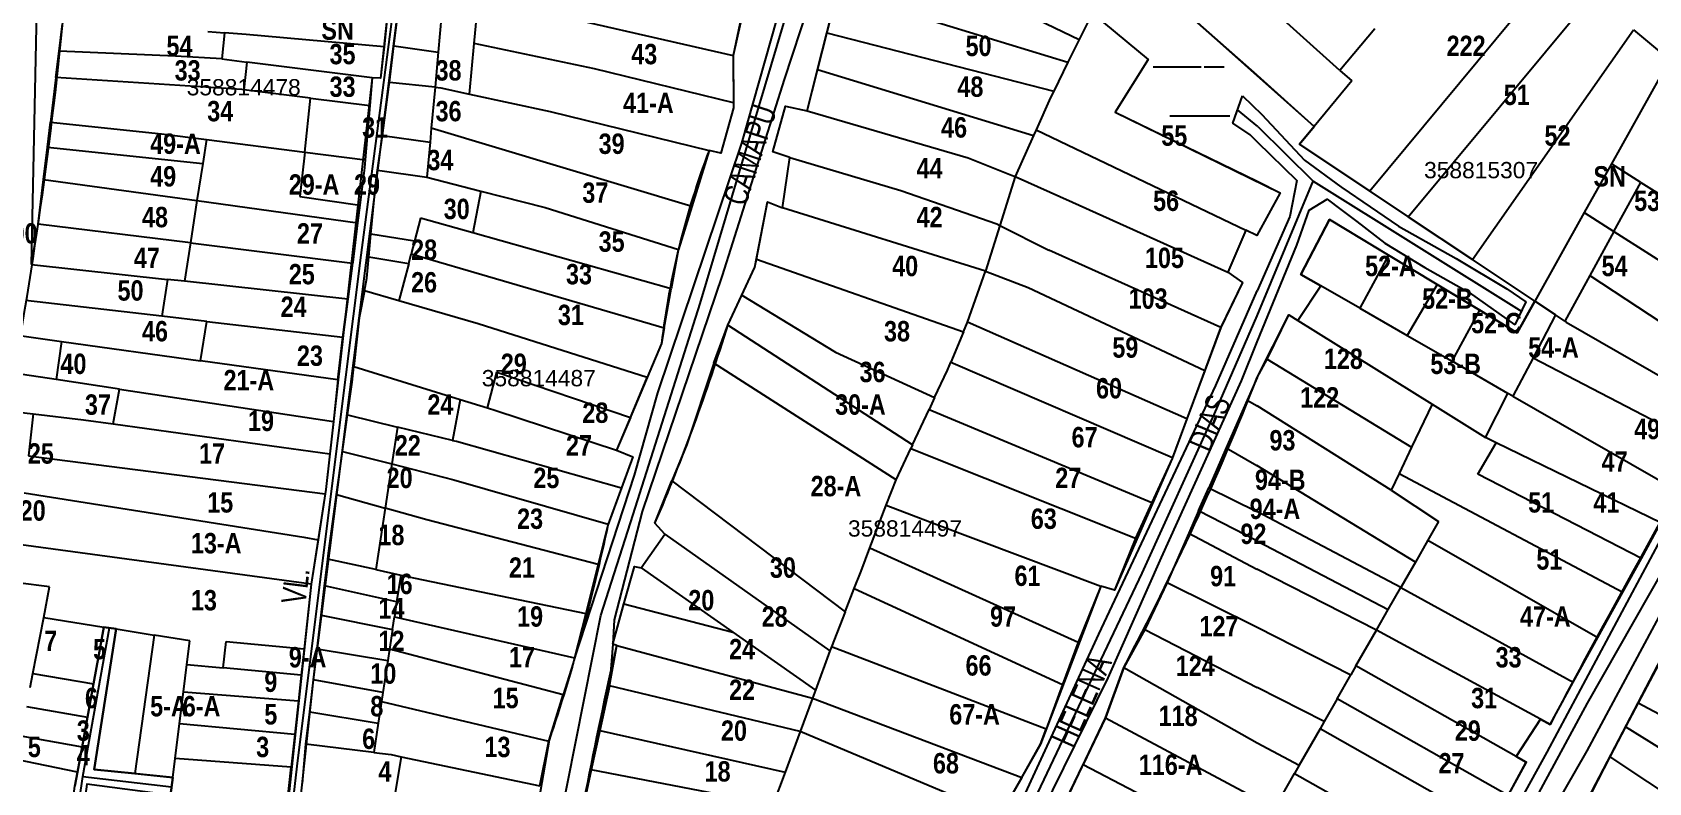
# Model space of a CAD drawing. Extents: x 199665 to 201826, y 4836581 to 4838476.
# Drawn here: x 201009 to 201207.2, y 4836845.8 to 4836937.9 of the extents above; entities that cross this region are included whole.
import ezdxf
from ezdxf.enums import TextEntityAlignment as Align

# ---------------------------------------------------------------- set-up
doc = ezdxf.new("R2010")
doc.units = 0
doc.header["$LTSCALE"] = 1.5
doc.header["$MEASUREMENT"] = 0
for name, color, linetype in [('CD-MALHA-LOTES', 40, 'CONTINUOUS'), ('CD_TXT_QUADRA', 7, 'CONTINUOUS'), ('HD-ALAGADO-BREJO', 170, 'CONTINUOUS'), ('RU-QUADRAS', 6, 'CONTINUOUS'), ('SV-EIXO-RUA-N-PAV', 6, 'CONTINUOUS'), ('SV-RUA-NAO-PAV-S-GUIA-C-GUIA', 7, 'CONTINUOUS'), ('SV-TXT-RUA-N-PAV-S-GUIA-C-GUIA', 7, 'CONTINUOUS'), ('Th_NmrPort', 1, 'CONTINUOUS')]:
    doc.layers.add(name, color=color, linetype=linetype)
doc.styles.add('ARIAL', font='ARIAL.TTF')
doc.styles.add('MONOTXT', font='ARIAL.TTF', dxfattribs={"height": 0.2})
doc.styles.get("Standard").update_dxf_attribs({"font": 'swisscbo.ttf'})

# ---------------------------------------------------------------- blocks, each defined once
blk = doc.blocks.new('*X2')
at = {"layer": 'HD-ALAGADO-BREJO', "color": 0}
for p, q in [((201151.05916, 4836975.630234), (201158.953951, 4836975.630313)), ((201145.442054, 4836969.630144), (201159.19, 4836969.630282)), ((201141.141126, 4836963.630068), (201159.19, 4836963.630249)), ((201135.695551, 4836957.629981), (201157.691583, 4836957.630201)), ((201130.439407, 4836951.629895), (201152.946041, 4836951.63012)), ((201131.413873, 4836945.629872), (201148.584412, 4836945.630044)), ((201139.443988, 4836939.629919), (201149.737923, 4836939.630022)), ((201146.410044, 4836933.629956), (201152.305784, 4836933.630015)), ((201152.672819, 4836933.630019), (201155.13806, 4836933.630043)), ((201148.46453, 4836927.629944), (201155.828713, 4836927.630017))]:
    blk.add_line(p, q, dxfattribs=at)

msp = doc.modelspace()

# ---------------------------------------------------------------- linework, layer by layer
at = {"layer": 'CD-MALHA-LOTES', "linetype": 'Continuous'}
for p, q in [((201053.32, 4836936.22), (201054.38, 4836944.9)), ((201195.97, 4836946.07), (201172.99, 4836918.39)), ((201059.53, 4836944.08), (201058.76, 4836935.44)), ((201106.42, 4836937.82), (201107.72, 4836942.93)), ((201063.16, 4836936.51), (201063.68, 4836942.05)), ((201067.31, 4836941.3), (201094.9, 4836935.03)), ((201108.39, 4836942.64), (201135.98, 4836934.19)), ((201127.23, 4836941.88), (201137.37, 4836937)), ((201159.19, 4836932.62), (201148.8, 4836941.78)), ((201169.3, 4836933.2), (201159.19, 4836942.33)), ((201177.71, 4836915.24), (201200.3, 4836942.43)), ((201012.24, 4836935.55), (201012.65, 4836938.92)), ((201052.46, 4836939.3), (201052.11, 4836936.09)), ((201095.89, 4836939.67), (201094.9, 4836935.03)), ((201138.94, 4836940.19), (201137.37, 4836937)), ((201139.13, 4836940.07), (201145.8, 4836934.53)), ((201030.49, 4836937.96), (201032.53, 4836937.79)), ((201032.53, 4836937.79), (201032.2, 4836934.61)), ((201035.18, 4836937.58), (201032.53, 4836937.79)), ((201052.11, 4836936.09), (201035.18, 4836937.58)), ((201105.28, 4836933.31), (201106.42, 4836937.82)), ((201106.42, 4836937.82), (201134.23, 4836930.64)), ((201137.37, 4836937), (201135.98, 4836934.19)), ((201173.63, 4836938.29), (201169.3, 4836933.2)), ((201185.57, 4836910), (201205.34, 4836938.19)), ((201205.34, 4836938.19), (201209.76, 4836934.48)), ((201011.85, 4836932.34), (201012.24, 4836935.55)), ((201026.53, 4836934.95), (201012.24, 4836935.55)), ((201032.2, 4836934.61), (201026.53, 4836934.95)), ((201052.11, 4836936.09), (201051.68, 4836932.26)), ((201052.77, 4836931.72), (201053.32, 4836936.22)), ((201053.32, 4836936.22), (201058.76, 4836935.44)), ((201058.76, 4836935.44), (201058.67, 4836934.5)), ((201062.57, 4836930.29), (201063.16, 4836936.51)), ((201077.92, 4836933.37), (201063.16, 4836936.51)), ((201094.9, 4836935.03), (201094.95, 4836929.2)), ((201032.2, 4836934.61), (201035.29, 4836934.22)), ((201035.29, 4836934.22), (201034.9, 4836930.81)), ((201050.66, 4836932.29), (201035.29, 4836934.22)), ((201058.67, 4836934.5), (201058.36, 4836931.12)), ((201094.95, 4836929.2), (201077.92, 4836933.37)), ((201103.99, 4836928.24), (201105.28, 4836933.31)), ((201105.28, 4836933.31), (201131.76, 4836925.21)), ((201135.98, 4836934.19), (201134.23, 4836930.64)), ((201145.8, 4836934.53), (201141.77, 4836928.06)), ((201169.3, 4836933.2), (201170.81, 4836931.9)), ((201209.76, 4836934.48), (201202.63, 4836921.73)), ((201011.85, 4836932.34), (201011.19, 4836926.86)), ((201034.66, 4836930.84), (201011.85, 4836932.34)), ((201050.66, 4836932.29), (201050.37, 4836928.9)), ((201051.68, 4836932.26), (201050.66, 4836932.29)), ((201051.9, 4836925.21), (201052.7, 4836931.16)), ((201052.7, 4836931.16), (201052.77, 4836931.72)), ((201058.36, 4836931.12), (201052.77, 4836931.72)), ((201058.36, 4836931.12), (201057.9, 4836926.1)), ((201058.36, 4836931.12), (201059.05, 4836931.05)), ((201059.05, 4836931.05), (201062.57, 4836930.29)), ((201159.19, 4836932.62), (201166.19, 4836926.32)), ((201170.81, 4836931.9), (201166.19, 4836926.32)), ((201034.9, 4836930.81), (201034.66, 4836930.84)), ((201043.08, 4836929.8), (201034.9, 4836930.81)), ((201042.37, 4836923.16), (201043.08, 4836929.8)), ((201043.08, 4836929.8), (201050.37, 4836928.9)), ((201062.57, 4836930.29), (201072.46, 4836928.14)), ((201094.95, 4836929.2), (201094.95, 4836928.61)), ((201133.84, 4836929.87), (201132.07, 4836925.91)), ((201134.23, 4836930.64), (201133.84, 4836929.87)), ((201050.37, 4836928.9), (201049.79, 4836922.22)), ((201072.46, 4836928.14), (201091.96, 4836923.37)), ((201094.95, 4836928.61), (201093.39, 4836923.02)), ((201099.77, 4836923.2), (201101.33, 4836928.81)), ((201101.33, 4836928.81), (201103.99, 4836928.24)), ((201103.99, 4836928.24), (201123.74, 4836922.48)), ((201141.77, 4836928.06), (201159.19, 4836919.59)), ((201010.82, 4836923.79), (201011.19, 4836926.86)), ((201011.19, 4836926.86), (201024.81, 4836925.4)), ((201024.81, 4836925.4), (201030.32, 4836924.7)), ((201051.32, 4836920.95), (201051.9, 4836925.21)), ((201051.9, 4836925.21), (201057.74, 4836924.41)), ((201057.9, 4836926.1), (201057.74, 4836924.41)), ((201089.84, 4836916.49), (201057.9, 4836926.1)), ((201131.76, 4836925.21), (201129.51, 4836920.16)), ((201132.07, 4836925.91), (201131.76, 4836925.21)), ((201132.07, 4836925.91), (201157.78, 4836913.58)), ((201166.19, 4836926.32), (201164.38, 4836924.13)), ((201010.34, 4836919.81), (201010.82, 4836923.79)), ((201010.82, 4836923.79), (201029.87, 4836921.77)), ((201030.32, 4836924.7), (201029.87, 4836921.77)), ((201030.32, 4836924.7), (201042.37, 4836923.16)), ((201042.37, 4836923.16), (201041.79, 4836917.72)), ((201042.37, 4836923.16), (201049.79, 4836922.22)), ((201057.74, 4836924.41), (201057.35, 4836920.09)), ((201091.96, 4836923.37), (201089.84, 4836916.49)), ((201093.39, 4836923.02), (201091.96, 4836923.37)), ((201101.86, 4836922.49), (201099.77, 4836923.2)), ((201164.38, 4836924.13), (201172.99, 4836918.39)), ((201029.87, 4836921.77), (201029.16, 4836917.22)), ((201049.7, 4836921.25), (201049.13, 4836916.66)), ((201049.79, 4836922.22), (201049.7, 4836921.25)), ((201100.98, 4836916.33), (201101.86, 4836922.49)), ((201101.86, 4836922.49), (201115.47, 4836918.47)), ((201123.74, 4836922.48), (201129.05, 4836920.36)), ((201202.63, 4836921.73), (201199.29, 4836915.75)), ((201206.24, 4836919.46), (201202.63, 4836921.73)), ((201009.69, 4836914.35), (201010.34, 4836919.81)), ((201010.34, 4836919.81), (201029.16, 4836917.22)), ((201050.5, 4836913.1), (201051.1, 4836919.39)), ((201051.1, 4836919.39), (201051.32, 4836920.95)), ((201051.32, 4836920.95), (201057.35, 4836920.09)), ((201057.35, 4836920.09), (201063.98, 4836918.39)), ((201129.51, 4836920.16), (201127.63, 4836914.18)), ((201129.05, 4836920.36), (201129.51, 4836920.16)), ((201129.51, 4836920.16), (201136.54, 4836917.01)), ((201159.19, 4836919.59), (201162.02, 4836918.16)), ((201202.94, 4836913.43), (201206.24, 4836919.46)), ((201206.24, 4836919.46), (201225.67, 4836907.24)), ((201029.16, 4836917.22), (201028.35, 4836912.03)), ((201029.16, 4836917.22), (201048.86, 4836914.51)), ((201041.79, 4836917.72), (201049.13, 4836916.66)), ((201063.98, 4836918.39), (201062.98, 4836913.28)), ((201063.98, 4836918.39), (201071.85, 4836916.38)), ((201097.78, 4836910.05), (201099.13, 4836917.08)), ((201099.13, 4836917.08), (201100.98, 4836916.33)), ((201115.47, 4836918.47), (201127.24, 4836914.38)), ((201162.02, 4836918.16), (201159.12, 4836912.95)), ((201172.99, 4836918.39), (201177.71, 4836915.24)), ((201049.13, 4836916.66), (201048.86, 4836914.51)), ((201056.58, 4836915.08), (201055.84, 4836912.24)), ((201062.98, 4836913.28), (201056.58, 4836915.08)), ((201071.85, 4836916.38), (201088.22, 4836911.24)), ((201089.84, 4836916.49), (201088.22, 4836911.24)), ((201125.86, 4836908.56), (201100.98, 4836916.33)), ((201136.54, 4836917.01), (201155.58, 4836908.44)), ((201177.71, 4836915.24), (201185.57, 4836910)), ((201199.29, 4836915.75), (201193.22, 4836904.89)), ((201199.29, 4836915.75), (201202.94, 4836913.43)), ((201008.86, 4836909.38), (201009.67, 4836914.24)), ((201009.67, 4836914.24), (201009.69, 4836914.35)), ((201028.35, 4836912.03), (201009.69, 4836914.35)), ((201048.86, 4836914.51), (201048.26, 4836909.68)), ((201050.23, 4836910.34), (201050.5, 4836913.1)), ((201055.84, 4836912.24), (201050.5, 4836913.1)), ((201087.33, 4836906.4), (201062.98, 4836913.28)), ((201127.63, 4836914.18), (201125.86, 4836908.56)), ((201127.24, 4836914.38), (201127.63, 4836914.18)), ((201127.63, 4836914.18), (201133.65, 4836911.15)), ((201157.78, 4836913.58), (201155.58, 4836908.44)), ((201159.12, 4836912.95), (201157.78, 4836913.58)), ((201168.06, 4836914.9), (201164.54, 4836908.17)), ((201175.28, 4836910.54), (201168.06, 4836914.9)), ((201202.94, 4836913.43), (201199.99, 4836908.04)), ((201202.94, 4836913.43), (201222.09, 4836901.22)), ((201028.35, 4836912.03), (201027.61, 4836907.33)), ((201028.35, 4836912.03), (201048.24, 4836909.56)), ((201055.84, 4836912.24), (201055.44, 4836910.69)), ((201088.19, 4836911.15), (201087.33, 4836906.4)), ((201088.22, 4836911.24), (201088.19, 4836911.15)), ((201154.71, 4836901.67), (201133.65, 4836911.15)), ((201008.86, 4836909.38), (201025.54, 4836907.55)), ((201048.24, 4836909.56), (201047.65, 4836905.14)), ((201048.26, 4836909.68), (201048.24, 4836909.56)), ((201049.98, 4836907.71), (201050.23, 4836910.34)), ((201050.23, 4836910.34), (201055.13, 4836909.52)), ((201055.13, 4836909.52), (201053.93, 4836904.93)), ((201055.13, 4836909.52), (201055.44, 4836910.69)), ((201055.44, 4836910.69), (201086.46, 4836901.6)), ((201097.58, 4836909.04), (201097.78, 4836910.05)), ((201097.78, 4836910.05), (201123.17, 4836901.13)), ((201175.28, 4836910.54), (201171.77, 4836904.01)), ((201181.27, 4836906.92), (201175.28, 4836910.54)), ((201193.22, 4836904.89), (201185.57, 4836910)), ((201025.54, 4836907.55), (201024.87, 4836903.04)), ((201027.61, 4836907.33), (201025.54, 4836907.55)), ((201047.65, 4836905.14), (201027.61, 4836907.33)), ((201049.69, 4836906.16), (201049.98, 4836907.71)), ((201095.97, 4836905.6), (201097.58, 4836909.04)), ((201123.66, 4836902.3), (201125.86, 4836908.56)), ((201125.86, 4836908.56), (201131.1, 4836906.57)), ((201157.4, 4836907.19), (201154.71, 4836901.67)), ((201155.58, 4836908.44), (201157.4, 4836907.19)), ((201164.54, 4836908.17), (201166.99, 4836906.76)), ((201199.99, 4836908.04), (201196.93, 4836902.42)), ((201199.99, 4836908.04), (201218.78, 4836895.65)), ((201047.03, 4836900.47), (201047.65, 4836905.14)), ((201049.69, 4836906.16), (201049.07, 4836902.83)), ((201053.93, 4836904.93), (201049.69, 4836906.16)), ((201086.46, 4836901.6), (201087.33, 4836906.4)), ((201094.26, 4836901.96), (201095.97, 4836905.6)), ((201095.97, 4836905.6), (201107.47, 4836898.61)), ((201131.1, 4836906.57), (201152.75, 4836896.39)), ((201166.99, 4836906.76), (201164.16, 4836902.51)), ((201171.77, 4836904.01), (201166.99, 4836906.76)), ((201181.27, 4836906.92), (201177.59, 4836900.67)), ((201186.49, 4836903.76), (201181.27, 4836906.92)), ((201024.87, 4836903.04), (201008.13, 4836904.98)), ((201063.63, 4836902.11), (201053.93, 4836904.93)), ((201160.4, 4836897.76), (201163.07, 4836903.2)), ((201163.07, 4836903.2), (201164.16, 4836902.51)), ((201171.77, 4836904.01), (201177.59, 4836900.67)), ((201183.09, 4836897.51), (201186.49, 4836903.76)), ((201191.05, 4836901.01), (201186.49, 4836903.76)), ((201193.22, 4836904.89), (201191.05, 4836901.01)), ((201195.77, 4836903.2), (201193.02, 4836897.94)), ((201195.77, 4836903.2), (201193.22, 4836904.89)), ((201196.93, 4836902.42), (201195.77, 4836903.2)), ((201030.38, 4836902.4), (201024.87, 4836903.04)), ((201029.61, 4836897.57), (201030.38, 4836902.4)), ((201030.38, 4836902.4), (201047.03, 4836900.47)), ((201049.07, 4836902.83), (201048.4, 4836896.88)), ((201084.38, 4836895.54), (201063.63, 4836902.11)), ((201086.46, 4836901.6), (201086.12, 4836899.68)), ((201092.58, 4836897.39), (201094.26, 4836901.96)), ((201116.91, 4836887.27), (201094.26, 4836901.96)), ((201123.17, 4836901.13), (201123.66, 4836902.3)), ((201150.56, 4836890.46), (201123.66, 4836902.3)), ((201154.71, 4836901.67), (201152.75, 4836896.39)), ((201164.16, 4836902.51), (201180.63, 4836892.24)), ((201196.93, 4836902.42), (201197.08, 4836902.32)), ((201197.08, 4836902.32), (201216.2, 4836891.31)), ((201007.41, 4836900.67), (201012.53, 4836899.95)), ((201012.53, 4836899.95), (201011.89, 4836895.28)), ((201012.53, 4836899.95), (201029.61, 4836897.57)), ((201046.45, 4836895.22), (201047.03, 4836900.47)), ((201086.12, 4836899.68), (201084.38, 4836895.54)), ((201123.17, 4836901.13), (201121.61, 4836897.4)), ((201177.59, 4836900.67), (201183.09, 4836897.51)), ((201046.45, 4836895.22), (201029.61, 4836897.57)), ((201092.55, 4836897.28), (201089.23, 4836887.31)), ((201092.55, 4836897.28), (201092.58, 4836897.39)), ((201114.89, 4836882.97), (201092.55, 4836897.28)), ((201107.47, 4836898.61), (201119.62, 4836893.05)), ((201121.19, 4836896.4), (201121.61, 4836897.4)), ((201121.61, 4836897.4), (201148.8, 4836885.7)), ((201159.19, 4836895.53), (201160.4, 4836897.76)), ((201160.4, 4836897.76), (201178.11, 4836886.96)), ((201189.94, 4836893.57), (201183.09, 4836897.51)), ((201193.02, 4836897.94), (201190.55, 4836893.22)), ((201193.02, 4836897.94), (201213.88, 4836887.1)), ((201011.89, 4836895.28), (201006.64, 4836896.07)), ((201019.67, 4836894.1), (201011.89, 4836895.28)), ((201048.18, 4836894.94), (201048.4, 4836896.88)), ((201048.4, 4836896.88), (201061.43, 4836892.84)), ((201064.79, 4836891.8), (201065.92, 4836896.16)), ((201065.92, 4836896.16), (201082.31, 4836890.61)), ((201082.31, 4836890.61), (201084.38, 4836895.54)), ((201119.62, 4836893.05), (201121.19, 4836896.4)), ((201152.75, 4836896.39), (201150.56, 4836890.46)), ((201159.19, 4836895.53), (201157.96, 4836892.73)), ((201018.88, 4836889.84), (201019.67, 4836894.1)), ((201019.67, 4836894.1), (201045.89, 4836890.13)), ((201046.45, 4836895.22), (201046.19, 4836892.87)), ((201047.62, 4836890.92), (201048.18, 4836894.94)), ((201187.2, 4836888.14), (201189.94, 4836893.57)), ((201190.55, 4836893.22), (201189.94, 4836893.57)), ((201005.86, 4836891.44), (201009.07, 4836891.07)), ((201046.19, 4836892.87), (201045.89, 4836890.13)), ((201061.43, 4836892.84), (201060.49, 4836887.81)), ((201061.43, 4836892.84), (201064.79, 4836891.8)), ((201064.79, 4836891.8), (201065.8, 4836891.49)), ((201065.8, 4836891.49), (201080.63, 4836886.62)), ((201116.91, 4836887.27), (201118.95, 4836891.61)), ((201119.62, 4836893.05), (201118.95, 4836891.61)), ((201118.95, 4836891.61), (201146.28, 4836880.19)), ((201157.96, 4836892.73), (201155.39, 4836886.91)), ((201157.96, 4836892.73), (201159.19, 4836892.04)), ((201175.6, 4836881.69), (201159.19, 4836892.04)), ((201180.63, 4836892.24), (201178.11, 4836886.96)), ((201180.63, 4836892.24), (201187.2, 4836888.14)), ((201190.55, 4836893.22), (201210.84, 4836881.56)), ((201009.07, 4836891.07), (201008.49, 4836885.9)), ((201009.07, 4836891.07), (201015.25, 4836890.34)), ((201015.25, 4836890.34), (201018.88, 4836889.84)), ((201018.88, 4836889.84), (201039.51, 4836886.96)), ((201045.89, 4836890.13), (201045.46, 4836886.17)), ((201047.01, 4836886.46), (201047.62, 4836890.92)), ((201047.62, 4836890.92), (201053.77, 4836889.43)), ((201053.77, 4836889.43), (201053.07, 4836884.91)), ((201060.49, 4836887.81), (201053.77, 4836889.43)), ((201082.31, 4836890.61), (201080.63, 4836886.62)), ((201150.56, 4836890.46), (201148.8, 4836885.7)), ((201060.49, 4836887.81), (201060.98, 4836887.69)), ((201060.98, 4836887.69), (201081.24, 4836881.99)), ((201089.23, 4836887.31), (201087.38, 4836882.84)), ((201186.25, 4836883.65), (201188.48, 4836887.52)), ((201188.48, 4836887.52), (201187.2, 4836888.14)), ((201208.7, 4836877.68), (201188.48, 4836887.52)), ((201008.49, 4836885.9), (201044.9, 4836881.24)), ((201039.51, 4836886.96), (201045.46, 4836886.17)), ((201045.46, 4836886.17), (201044.98, 4836881.76)), ((201046.28, 4836881.18), (201047.01, 4836886.46)), ((201047.01, 4836886.46), (201053.07, 4836884.91)), ((201080.63, 4836886.62), (201082.63, 4836885.79)), ((201082.63, 4836885.79), (201081.24, 4836881.99)), ((201114.89, 4836882.97), (201116.7, 4836886.81)), ((201116.91, 4836887.27), (201116.7, 4836886.81)), ((201116.7, 4836886.81), (201144.27, 4836875.79)), ((201148.75, 4836885.57), (201146.28, 4836880.19)), ((201148.8, 4836885.7), (201148.75, 4836885.57)), ((201155.39, 4836886.91), (201153.24, 4836881.99)), ((201155.39, 4836886.91), (201159.16, 4836884.73)), ((201178.11, 4836886.96), (201176.59, 4836883.76)), ((201053.07, 4836884.91), (201052.24, 4836879.49)), ((201053.07, 4836884.91), (201060.67, 4836882.97)), ((201178.59, 4836872.88), (201159.16, 4836884.73)), ((201176.59, 4836883.76), (201175.6, 4836881.69)), ((201176.59, 4836883.76), (201204.03, 4836869.18)), ((201206.3, 4836873.31), (201186.25, 4836883.65)), ((201007.97, 4836881.39), (201042.25, 4836875.93)), ((201044.98, 4836881.76), (201044.9, 4836881.24)), ((201060.67, 4836882.97), (201079.6, 4836877.52)), ((201081.24, 4836881.99), (201079.6, 4836877.52)), ((201085.33, 4836877.63), (201087.27, 4836882.56)), ((201087.27, 4836882.56), (201087.38, 4836882.84)), ((201087.38, 4836882.84), (201108.66, 4836866.78)), ((201113.69, 4836879.84), (201114.89, 4836882.97)), ((201152, 4836879.18), (201153.24, 4836881.99)), ((201153.24, 4836881.99), (201159.14, 4836879.1)), ((201175.6, 4836881.69), (201181.43, 4836877.86)), ((201044.9, 4836881.24), (201044.01, 4836875.6)), ((201045.29, 4836873.97), (201046.28, 4836881.18)), ((201046.28, 4836881.18), (201052.24, 4836879.49)), ((201052.24, 4836879.49), (201051.08, 4836871.96)), ((201057.37, 4836878.04), (201052.24, 4836879.49)), ((201111.69, 4836874.62), (201113.69, 4836879.84)), ((201113.69, 4836879.84), (201119.91, 4836877.48)), ((201146.28, 4836880.19), (201144.27, 4836875.79)), ((201078.35, 4836872.58), (201057.37, 4836878.04)), ((201079.55, 4836877.39), (201078.35, 4836872.58)), ((201079.6, 4836877.52), (201079.55, 4836877.39)), ((201086.55, 4836876.32), (201085.33, 4836877.63)), ((201119.91, 4836877.48), (201140.01, 4836869.94)), ((201152, 4836879.18), (201150.79, 4836876.43)), ((201159.24, 4836875.44), (201152, 4836879.18)), ((201176.81, 4836869.77), (201159.14, 4836879.1)), ((201181.43, 4836877.86), (201180.11, 4836875.55)), ((201206.3, 4836873.31), (201208.7, 4836877.68)), ((201042.25, 4836875.93), (201044.01, 4836875.6)), ((201044.01, 4836875.6), (201043.16, 4836870.17)), ((201083.63, 4836872.17), (201086.55, 4836876.32)), ((201086.55, 4836876.32), (201106.79, 4836861.99)), ((201144.22, 4836875.68), (201141.67, 4836869.42)), ((201144.27, 4836875.79), (201144.22, 4836875.68)), ((201150.79, 4836876.43), (201148.13, 4836870.37)), ((201150.79, 4836876.43), (201159.14, 4836871.99)), ((201159.24, 4836875.44), (201175.26, 4836867.06)), ((201180.11, 4836875.55), (201178.59, 4836872.88)), ((201180.11, 4836875.55), (201200.97, 4836863.62)), ((201043.16, 4836870.17), (201006.69, 4836875.1)), ((201045.21, 4836873.24), (201045.29, 4836873.97)), ((201110.6, 4836871.78), (201111.69, 4836874.62)), ((201111.69, 4836874.62), (201137.22, 4836863.07)), ((201044.82, 4836869.96), (201045.21, 4836873.24)), ((201051.08, 4836871.96), (201045.21, 4836873.24)), ((201051.08, 4836871.96), (201054.15, 4836871.28)), ((201078.35, 4836872.58), (201076.85, 4836866.55)), ((201081.56, 4836867.87), (201082.83, 4836872.32)), ((201082.83, 4836872.32), (201083.63, 4836872.17)), ((201083.63, 4836872.17), (201094.86, 4836864.28)), ((201109.77, 4836869.63), (201110.6, 4836871.78)), ((201173.82, 4836864.53), (201159.14, 4836871.99)), ((201178.59, 4836872.88), (201176.81, 4836869.77)), ((201204.03, 4836869.18), (201206.3, 4836873.31)), ((201011.09, 4836869.84), (201007.18, 4836870.34)), ((201010.36, 4836866.08), (201011.09, 4836869.84)), ((201043.16, 4836870.17), (201042.29, 4836862.23)), ((201044.39, 4836866.37), (201044.82, 4836869.96)), ((201053.65, 4836868), (201044.82, 4836869.96)), ((201054.15, 4836871.28), (201053.65, 4836868)), ((201054.15, 4836871.28), (201056.91, 4836870.68)), ((201056.91, 4836870.68), (201076.85, 4836866.55)), ((201108.66, 4836866.78), (201109.77, 4836869.63)), ((201109.77, 4836869.63), (201135.31, 4836857.87)), ((201140.01, 4836869.94), (201137.22, 4836863.07)), ((201141.67, 4836869.42), (201140.01, 4836869.94)), ((201148.13, 4836870.37), (201145.39, 4836864.62)), ((201148.13, 4836870.37), (201159.2, 4836864.9)), ((201175.26, 4836867.06), (201176.81, 4836869.77)), ((201176.81, 4836869.77), (201197.95, 4836858.13)), ((201053.65, 4836868), (201053.37, 4836866.16)), ((201080.15, 4836862.8), (201081.53, 4836867.76)), ((201081.53, 4836867.76), (201081.56, 4836867.87)), ((201081.53, 4836867.76), (201094.86, 4836864.28)), ((201200.97, 4836863.62), (201204.03, 4836869.18)), ((201009.03, 4836859.19), (201010.36, 4836866.08)), ((201010.36, 4836866.08), (201017.73, 4836864.91)), ((201043.9, 4836862.22), (201044.39, 4836866.37)), ((201044.39, 4836866.37), (201053.13, 4836864.6)), ((201053.13, 4836864.6), (201053.37, 4836866.16)), ((201053.37, 4836866.16), (201075.46, 4836861.11)), ((201076.85, 4836866.55), (201075.46, 4836861.11)), ((201108.66, 4836866.78), (201106.97, 4836862.46)), ((201173.82, 4836864.53), (201175.26, 4836867.06)), ((201016.54, 4836847.44), (201019.23, 4836864.67)), ((201017.73, 4836864.91), (201017.13, 4836861.49)), ((201019.23, 4836864.67), (201017.73, 4836864.91)), ((201019.23, 4836864.67), (201023.89, 4836863.93)), ((201023.89, 4836863.93), (201021.52, 4836846.93)), ((201028.28, 4836863.23), (201023.89, 4836863.93)), ((201053.13, 4836864.6), (201052.76, 4836862.18)), ((201094.86, 4836864.28), (201105, 4836857.16)), ((201145.39, 4836864.62), (201142.81, 4836859.93)), ((201145.39, 4836864.62), (201159.2, 4836857.5)), ((201159.2, 4836864.9), (201170.67, 4836859.03)), ((201171.3, 4836860.13), (201173.82, 4836864.53)), ((201193.91, 4836853.6), (201173.82, 4836864.53)), ((201197.95, 4836858.13), (201200.97, 4836863.62)), ((201027.91, 4836860.3), (201028.28, 4836863.23)), ((201032.37, 4836859.89), (201032.75, 4836863.13)), ((201032.75, 4836863.13), (201042.29, 4836862.23)), ((201042.29, 4836862.23), (201041.94, 4836859)), ((201043.45, 4836858.44), (201043.9, 4836862.22)), ((201043.9, 4836862.22), (201052.55, 4836860.81)), ((201052.76, 4836862.18), (201052.55, 4836860.81)), ((201074.09, 4836856.59), (201052.76, 4836862.18)), ((201079.75, 4836857.68), (201080.64, 4836862.64)), ((201080.64, 4836862.64), (201080.15, 4836862.8)), ((201080.64, 4836862.64), (201104.64, 4836856.19)), ((201106.79, 4836861.99), (201105, 4836857.16)), ((201106.97, 4836862.46), (201106.79, 4836861.99)), ((201133.3, 4836852.39), (201106.97, 4836862.46)), ((201137.22, 4836863.07), (201135.31, 4836857.87)), ((201017.13, 4836861.49), (201016.48, 4836857.92)), ((201027.5, 4836856.96), (201027.91, 4836860.3)), ((201027.91, 4836860.3), (201032.37, 4836859.89)), ((201041.94, 4836859), (201032.37, 4836859.89)), ((201052.55, 4836860.81), (201051.96, 4836856.88)), ((201075.3, 4836860.48), (201074.09, 4836856.59)), ((201075.46, 4836861.11), (201075.3, 4836860.48)), ((201142.81, 4836859.93), (201140.57, 4836853.78)), ((201142.81, 4836859.93), (201159.19, 4836850.69)), ((201171.3, 4836860.13), (201170.67, 4836859.03)), ((201190.95, 4836849.02), (201171.3, 4836860.13)), ((201208.38, 4836860.33), (201205.92, 4836855.62)), ((201008.7, 4836857.47), (201009.03, 4836859.19)), ((201009.03, 4836859.19), (201016.48, 4836857.92)), ((201016.48, 4836857.92), (201015.74, 4836853.84)), ((201041.94, 4836859), (201041.6, 4836855.84)), ((201042.99, 4836854.5), (201043.45, 4836858.44)), ((201051.96, 4836856.88), (201043.45, 4836858.44)), ((201078.57, 4836852.22), (201079.75, 4836857.68)), ((201103.13, 4836852.09), (201079.75, 4836857.68)), ((201135.31, 4836857.87), (201133.3, 4836852.39)), ((201169, 4836856.1), (201170.67, 4836859.03)), ((201195.1, 4836852.95), (201197.95, 4836858.13)), ((201027.02, 4836853.08), (201027.5, 4836856.96)), ((201027.5, 4836856.96), (201041.6, 4836855.84)), ((201041.6, 4836855.84), (201041.16, 4836851.76)), ((201051.79, 4836855.79), (201051.38, 4836853.11)), ((201051.96, 4836856.88), (201051.79, 4836855.79)), ((201051.79, 4836855.79), (201072.32, 4836850.9)), ((201072.34, 4836851.02), (201074.09, 4836856.59)), ((201104.64, 4836856.19), (201103.13, 4836852.09)), ((201105, 4836857.16), (201104.64, 4836856.19)), ((201104.64, 4836856.19), (201130.31, 4836846.46)), ((201167.4, 4836853.3), (201159.2, 4836857.5)), ((201169, 4836856.1), (201167.4, 4836853.3)), ((201189.95, 4836844.25), (201169, 4836856.1)), ((201205.92, 4836855.62), (201204.36, 4836852.65)), ((201205.92, 4836855.62), (201224.53, 4836845.62)), ((201008.25, 4836855.15), (201015.74, 4836853.84)), ((201015.74, 4836853.84), (201015.08, 4836850.23)), ((201042.52, 4836850.54), (201042.99, 4836854.5)), ((201042.99, 4836854.5), (201051.38, 4836853.11)), ((201140.57, 4836853.78), (201137.84, 4836848.05)), ((201140.57, 4836853.78), (201159.19, 4836843.85)), ((201190.95, 4836849.02), (201193.91, 4836853.6)), ((201193.91, 4836853.6), (201195.1, 4836852.95)), ((201026.48, 4836848.77), (201027.02, 4836853.08)), ((201027.02, 4836853.08), (201041.16, 4836851.76)), ((201041.16, 4836851.76), (201040.71, 4836847.7)), ((201051.38, 4836853.11), (201050.83, 4836849.53)), ((201077.51, 4836847.39), (201078.57, 4836852.22)), ((201078.57, 4836852.22), (201101.28, 4836847.09)), ((201103.13, 4836852.09), (201101.28, 4836847.09)), ((201126.71, 4836842.14), (201103.13, 4836852.09)), ((201132.62, 4836850.54), (201133.3, 4836852.39)), ((201166.89, 4836852.41), (201164.35, 4836847.97)), ((201167.4, 4836853.3), (201166.89, 4836852.41)), ((201187.91, 4836840.53), (201166.89, 4836852.41)), ((201204.36, 4836852.65), (201202.44, 4836848.97)), ((201222.36, 4836841.48), (201204.36, 4836852.65)), ((201007.56, 4836851.57), (201015.08, 4836850.23)), ((201015.08, 4836850.23), (201014.51, 4836847.12)), ((201042.11, 4836845.72), (201042.52, 4836850.54)), ((201050.83, 4836849.53), (201042.52, 4836850.54)), ((201071.2, 4836845.41), (201072.32, 4836850.9)), ((201072.32, 4836850.9), (201072.34, 4836851.02)), ((201130.31, 4836846.46), (201132.62, 4836850.54)), ((201159.19, 4836850.69), (201164.35, 4836847.97)), ((201014.51, 4836847.12), (201007, 4836848.65)), ((201026.19, 4836846.46), (201026.48, 4836848.77)), ((201040.71, 4836847.7), (201026.48, 4836848.77)), ((201039.68, 4836838.21), (201040.71, 4836847.7)), ((201050.83, 4836849.53), (201052.96, 4836849.26)), ((201052.96, 4836849.26), (201054.2, 4836849)), ((201054.2, 4836849), (201053.37, 4836844.13)), ((201054.2, 4836849), (201071.2, 4836845.41)), ((201135.73, 4836843.62), (201137.84, 4836848.05)), ((201137.84, 4836848.05), (201158.42, 4836837.31)), ((201164.35, 4836847.97), (201163.78, 4836846.96)), ((201189.95, 4836844.25), (201192.19, 4836848.32)), ((201192.19, 4836848.32), (201190.95, 4836849.02)), ((201202.44, 4836848.97), (201200.21, 4836844.69)), ((201202.44, 4836848.97), (201220.11, 4836837.2)), ((201014.51, 4836847.12), (201014.19, 4836845.37)), ((201021.52, 4836846.93), (201016.54, 4836847.44)), ((201021.52, 4836846.93), (201026.19, 4836846.46)), ((201026.19, 4836846.46), (201025.92, 4836844.29)), ((201076.55, 4836842.98), (201077.51, 4836847.39)), ((201099.79, 4836843.08), (201077.51, 4836847.39)), ((201101.28, 4836847.09), (201099.79, 4836843.08)), ((201130.31, 4836846.46), (201127.68, 4836841.81)), ((201161.34, 4836842.7), (201163.78, 4836846.96)), ((201163.78, 4836846.96), (201183.53, 4836835.8))]:
    msp.add_line(p, q, dxfattribs=at)
for p in [(201173.82, 4836864.53), (201171.3, 4836860.13), (201169, 4836856.1), (201193.91, 4836853.6), (201166.89, 4836852.41), (201192.19, 4836848.32), (201163.78, 4836846.96)]:
    msp.add_point(p, dxfattribs=at)
at = {"layer": 'RU-QUADRAS', "color": 6, "linetype": 'Continuous'}
for points in [[(200999.3, 4837045.48), (201009.25, 4837060.34), (201007.74, 4837061.33), (201009.74, 4837064.6, -0.040745), (201050.38, 4837033.02), (201049.59, 4837032.09), (201053.27, 4837028.63), (201052.28, 4837027.46), (201060.37, 4837020.03, -0.081096), (201066, 4837006.89), (201062.16, 4837005.74), (201053.47, 4836949.04), (201051.68, 4836932.26), (201050.66, 4836932.29), (201044.98, 4836881.76), (201043.16, 4836870.17), (201034.39, 4836787.29)], [(201005.86, 4836891.44, 0.022988), (201012.95, 4836941.46), (201011.33, 4836941.75), (201011.81, 4836946.22), (201016.83, 4836973.86), (201018.29, 4836988.69), (201013.31, 4836990.68), (201012.77, 4836989.24), (201007.88, 4836991.48, -0.099237)], [(201121.82, 4836814.34), (201140.57, 4836853.78), (201142.81, 4836859.93, 0.028568), (201159.19, 4836895.53), (201163.07, 4836903.2), (201164.16, 4836902.51), (201166.99, 4836906.76), (201164.54, 4836908.17), (201168.06, 4836914.9), (201191.05, 4836901.01), (201193.22, 4836904.89), (201164.38, 4836924.13), (201166.19, 4836926.32), (201148.8, 4836941.78), (201153.66, 4836947.36), (201151.32, 4836949.5, -0.028298), (201173.36, 4836971.9), (201171.34, 4836974.13), (201166.63, 4836970.7), (201164.82, 4836972.76), (201188.21, 4836992.04), (201198.09, 4836979.13), (201199.88, 4836980.13, 0.034064), (201215.75, 4836961.55)], [(201097.26, 4836945.45), (201094.9, 4836935.02), (201094.95, 4836928.61), (201093.39, 4836923.02), (201091.96, 4836923.37, 0.06023), (201086.12, 4836899.68), (201080.63, 4836886.62), (201082.63, 4836885.79), (201079.55, 4836877.39, -0.028515), (201072.34, 4836851.02), (201061.27, 4836787.05)], [(201073.72, 4836826.69, -0.017304), (201080.64, 4836862.64), (201080.15, 4836862.8), (201081.56, 4836867.87), (201082.83, 4836872.32), (201083.63, 4836872.17), (201086.55, 4836876.32), (201085.33, 4836877.63, 0.025852), (201094.29, 4836902.02), (201097.58, 4836909.04), (201099.13, 4836917.08), (201100.98, 4836916.33), (201101.86, 4836922.49), (201099.77, 4836923.2), (201101.33, 4836928.81), (201103.99, 4836928.24), (201107.72, 4836942.93)], [(201243.83, 4836937.8, 0.016677), (201195.1, 4836852.95), (201193.91, 4836853.6), (201190.95, 4836849.02), (201192.19, 4836848.32), (201184.89, 4836835.03)]]:
    msp.add_lwpolyline(points, format="xyb", dxfattribs=at)
for points in [[(201035.77, 4836787.26), (201043.45, 4836858.44), (201054.38, 4836944.9)], [(201139.13, 4836940.07), (201145.8, 4836934.53), (201141.77, 4836928.06), (201162.02, 4836918.16), (201159.12, 4836912.95), (201157.78, 4836913.58), (201155.58, 4836908.44), (201157.4, 4836907.19), (201154.69, 4836901.63), (201148.75, 4836885.57), (201141.67, 4836869.42), (201140.01, 4836869.94), (201132.62, 4836850.54), (201127.68, 4836841.81)], [(201025.92, 4836844.29), (201026.19, 4836846.46), (201016.54, 4836847.44), (201019.23, 4836864.67), (201017.73, 4836864.91), (201014.19, 4836845.37)]]:
    msp.add_lwpolyline(points, dxfattribs=at)
msp.add_lwpolyline([(201152.55, 4836762.71, -0.027587), (201166.95, 4836791.95), (201177.89, 4836806.64), (201182.28, 4836816.03), (201184.57, 4836814.76), (201235.83, 4836912.88), (201249.63, 4836932.9), (201279.34, 4836900.02, 0.015045), (201250.14, 4836864.06), (201244.92, 4836855.55), (201235.57, 4836835.91), (201228.6, 4836823.22), (201214.5, 4836802.64), (201209.67, 4836791.41), (201203.5, 4836760.72), (201187.84, 4836762.95), (201185.68, 4836756.98), (201160.61, 4836760.89)], format="xyb", close=True, dxfattribs=at)
at = {"layer": 'SV-EIXO-RUA-N-PAV'}
for points in [[(201159.2, 4836780.28), (201165.55, 4836793.03), (201177.82, 4836815.4), (201188.89, 4836835.61), (201199.71, 4836855.57), (201213.06, 4836879.03), (201226.77, 4836902.84), (201237.84, 4836921.12), (201246.5, 4836933.75), (201250.1, 4836938.08), (201259, 4836945.78), (201271.51, 4836954.2), (201284.5, 4836962.38), (201299.18, 4836971.52), (201301.94, 4836973.32), (201310.12, 4836977.17), (201325.76, 4836986.79), (201342.59, 4836994.97), (201355.58, 4837000.5), (201372.42, 4837007.24), (201377.44, 4837009.8)], [(201033.79, 4836781.56), (201041.43, 4836847.83), (201045.52, 4836880.61), (201049.3, 4836910.52), (201054.07, 4836947.02), (201058.24, 4836973.89), (201063.08, 4837004.7), (201068.53, 4837005.15), (201075.5, 4836998.49), (201076.71, 4836995.16), (201085.34, 4836985.17), (201091.47, 4836978.24), (201098.59, 4836971.88)], [(201059.45, 4836774.22), (201064.61, 4836796.17), (201071.54, 4836830.26), (201078.68, 4836866.34), (201082.67, 4836878.71), (201090.89, 4836904.58), (201101.95, 4836941.74), (201103.04, 4836944.61), (201101.52, 4836947.51), (201098.56, 4836949.54), (201092.65, 4836952.13), (201090.98, 4836954.91), (201098.59, 4836971.88), (201099.67, 4836974.13), (201102.31, 4836978.46), (201108.17, 4836984.94), (201116.53, 4836994.63)], [(201159.27, 4836926.32), (201156.77, 4836928.35)], [(201159.27, 4836926.32), (201166.06, 4836919.61), (201191.62, 4836903.61)], [(201159.2, 4836903.08), (201166.06, 4836919.61)], [(201097.41, 4836766.56), (201102.18, 4836776.72), (201112.24, 4836799.36), (201118.14, 4836813.89), (201122, 4836821.92), (201130.74, 4836841.28), (201145.07, 4836871.51), (201153.96, 4836891.07), (201159.2, 4836903.08)], [(201006.29, 4836783.17), (201008.21, 4836791.7), (201012.83, 4836830.51), (201015.17, 4836846.58), (201018.42, 4836864.8)], [(201015.17, 4836846.58), (201026.05, 4836845.3)]]:
    msp.add_lwpolyline(points, dxfattribs=at)
at = {"layer": 'SV-RUA-NAO-PAV-S-GUIA-C-GUIA'}
for points in [[(201008.86, 4836909.38), (201009.55, 4836942.42), (201014.3, 4836979.14), (201014.73, 4836983.93), (201014.26, 4836987.75), (201012.04, 4836989.03), (200978.36, 4836995.46)], [(201159.19, 4836782.63), (201161.17, 4836787.06), (201162.96, 4836790.18), (201171.4, 4836805.77), (201175.3, 4836814.25), (201194.74, 4836849.55), (201209.97, 4836878), (201224.93, 4836903.47), (201246.79, 4836937.35), (201243.34, 4836940.8), (201229.89, 4836953.14), (201227.24, 4836954.8), (201218.94, 4836959.99), (201211.57, 4836967.85), (201202.55, 4836979.27), (201189.48, 4836994.83), (201177.47, 4836983.81), (201170.57, 4836977.84), (201164.6, 4836972.99), (201162.95, 4836974.9)], [(201143.12, 4836967.56), (201125.77, 4836984.12), (201115.79, 4836992.64), (201108.85, 4836984.37), (201103.26, 4836977.71), (201102.75, 4836978.05), (201100.39, 4836973.46), (201094.97, 4836961.94), (201092.03, 4836955.14), (201102.37, 4836948.45), (201104.37, 4836944.85), (201104.15, 4836941.15), (201101.17, 4836932.09), (201093.58, 4836908.02), (201083.75, 4836879.1), (201080.33, 4836865.8), (201080.15, 4836862.8), (201079.75, 4836857.68), (201079.75, 4836857.66), (201078.57, 4836852.22), (201077.51, 4836847.39), (201076.55, 4836842.98)], [(201042.11, 4836845.72), (201042.52, 4836850.54), (201042.99, 4836854.5), (201043.45, 4836858.44), (201043.9, 4836862.22), (201044.39, 4836866.37), (201044.82, 4836869.96), (201045.21, 4836873.24), (201045.29, 4836873.97), (201046.28, 4836881.18), (201047.01, 4836886.46), (201047.62, 4836890.92), (201048.18, 4836894.94), (201048.4, 4836896.88), (201049.07, 4836902.83), (201049.69, 4836906.16), (201049.98, 4836907.71), (201050.23, 4836910.34), (201050.5, 4836913.1), (201051.1, 4836919.39), (201051.32, 4836920.95), (201051.9, 4836925.21), (201052.7, 4836931.16), (201052.77, 4836931.72), (201053.32, 4836936.22), (201054.38, 4836944.9)], [(201100.95, 4836942.04), (201095.95, 4836924.25), (201085.65, 4836893.64), (201082.77, 4836883.55), (201075.46, 4836861.11), (201075.3, 4836860.48), (201074.09, 4836856.59), (201072.34, 4836851.02), (201072.32, 4836850.9), (201071.2, 4836845.41)], [(201052.46, 4836939.3), (201052.11, 4836936.09), (201051.68, 4836932.26), (201050.66, 4836932.29), (201050.37, 4836928.9), (201049.79, 4836922.22), (201049.7, 4836921.25), (201049.13, 4836916.66), (201048.86, 4836914.51), (201048.26, 4836909.68), (201048.24, 4836909.56), (201047.65, 4836905.14), (201047.03, 4836900.47), (201046.45, 4836895.22), (201046.19, 4836892.87), (201045.89, 4836890.13), (201045.46, 4836886.17), (201044.98, 4836881.76), (201044.9, 4836881.24), (201044.01, 4836875.6), (201043.16, 4836870.17), (201042.29, 4836862.23), (201041.94, 4836859), (201041.6, 4836855.84), (201041.16, 4836851.76), (201040.71, 4836847.7), (201039.68, 4836838.21)], [(201183.8, 4836822.09), (201199.64, 4836849.74), (201223.22, 4836893.62), (201235.25, 4836914.5), (201248.18, 4836933.56), (201250.17, 4836932.89), (201264.98, 4836917.57), (201279.66, 4836902.27), (201269.39, 4836889.73), (201266.6, 4836885.97), (201263.81, 4836882.19), (201261.68, 4836879.29), (201259.4, 4836876.2), (201253.99, 4836868.84), (201250.35, 4836863.9), (201247.23, 4836858.61), (201245.29, 4836855.33), (201242.71, 4836850.96), (201240.39, 4836846.39), (201238.55, 4836842.78)], [(201159.19, 4836924.44), (201158.33, 4836925.29), (201156.19, 4836926.74), (201157.38, 4836930.08)], [(201157.38, 4836930.08), (201159.77, 4836927.78)], [(201159.77, 4836927.78), (201165, 4836922.2), (201169.43, 4836918.93), (201169.57, 4836918.84), (201176.5, 4836914.09), (201183.58, 4836910.1), (201189.8, 4836906.39), (201192.14, 4836904.79), (201190.77, 4836901.99)], [(201158.33, 4836925.29), (201159.19, 4836924.44)], [(201159.19, 4836924.44), (201164.05, 4836919.68), (201163.2, 4836915.27), (201159.19, 4836906.15)], [(201159.19, 4836899.88), (201164.05, 4836911.74), (201165.57, 4836916.03), (201167.76, 4836917.4), (201169.43, 4836916.13), (201171.39, 4836914.67), (201174.84, 4836911.98), (201179.75, 4836909.01), (201185.17, 4836905.93), (201190.77, 4836901.99)], [(201099.99, 4836773.62), (201105.44, 4836784.62), (201114.27, 4836809.09), (201128.57, 4836839.74), (201139.75, 4836864.04), (201154.1, 4836894.54), (201159.19, 4836906.15)], [(201101.21, 4836773.22), (201109.5, 4836791.27), (201118.29, 4836809.63), (201128.68, 4836833.85), (201140.9, 4836858.68), (201147.46, 4836873.42), (201157.24, 4836895.11), (201159.19, 4836899.88)], [(201007.32, 4836790.79), (201012.33, 4836830.6), (201012.35, 4836830.76), (201014.19, 4836845.37), (201014.51, 4836847.12), (201015.08, 4836850.23), (201015.74, 4836853.84), (201016.48, 4836857.92), (201017.13, 4836861.49), (201017.73, 4836864.91), (201019.23, 4836864.67), (201016.54, 4836847.44), (201021.52, 4836846.93), (201026.19, 4836846.46), (201025.92, 4836844.29), (201015.64, 4836845.64), (201013.88, 4836832.65), (201013.61, 4836830.66), (201012.64, 4836822.48), (201008.6, 4836790.62)]]:
    msp.add_lwpolyline(points, dxfattribs=at)

# ---------------------------------------------------------------- block references
at = {"layer": 'HD-ALAGADO-BREJO'}
msp.add_blockref('*X2', (0, 0), dxfattribs=at)

# ---------------------------------------------------------------- texts
at = {"layer": 'CD_TXT_QUADRA', "color": 7, "linetype": 'Continuous', "style": 'MONOTXT'}
for s, p in [('358814478', (201027.9, 4836930.13)), ('358815307', (201179.65, 4836919.96)), ('358814487', (201064.09, 4836894.44)), ('358814497', (201109, 4836876))]:
    msp.add_text(s, height=2, dxfattribs=at).set_placement(p)
at = {"layer": 'SV-TXT-RUA-N-PAV-S-GUIA-C-GUIA', "style": 'ARIAL', "width": 0.7}
for s, rotation, p in [('CAMAPU', 72, (201096.43, 4836916.4)), ('DIAS', 67, (201153.37, 4836886.22)), ('VL.', 83, (201042.46, 4836867.59)), ('HELENA', 66, (201136.65, 4836849.9))]:
    msp.add_text(s, height=3, rotation=rotation, dxfattribs=at).set_placement(p)
at = {"layer": 'Th_NmrPort', "color": 1}
for s, p in [('SN', (201044.42, 4836938.2)), ('54', (201025.42, 4836936.2)), ('50', (201123.42, 4836936.2)), ('222', (201182.42, 4836936.2)), ('35', (201045.42, 4836935.2)), ('43', (201082.42, 4836935.2)), ('33', (201026.42, 4836933.2)), ('38', (201058.42, 4836933.2)), ('33', (201045.42, 4836931.2)), ('48', (201122.42, 4836931.2)), ('51', (201189.42, 4836930.2)), ('34', (201030.42, 4836928.2)), ('36', (201058.42, 4836928.2)), ('41-A', (201081.42, 4836929.2)), ('31', (201049.42, 4836926.2)), ('46', (201120.42, 4836926.2)), ('49-A', (201023.42, 4836924.2)), ('39', (201078.42, 4836924.2)), ('55', (201147.42, 4836925.2)), ('52', (201194.42, 4836925.2)), ('34', (201057.42, 4836922.2)), ('49', (201023.42, 4836920.2)), ('44', (201117.42, 4836921.2)), ('SN', (201200.42, 4836920.2)), ('29-A', (201040.42, 4836919.2)), ('29', (201048.42, 4836919.2)), ('37', (201076.42, 4836918.2)), ('30', (201059.42, 4836916.2)), ('56', (201146.42, 4836917.2)), ('53', (201205.42, 4836917.2)), ('48', (201022.42, 4836915.2)), ('42', (201117.42, 4836915.2)), ('90', (201006.42, 4836913.2)), ('27', (201041.42, 4836913.2)), ('35', (201078.42, 4836912.2)), ('47', (201021.42, 4836910.2)), ('28', (201055.42, 4836911.2)), ('105', (201145.42, 4836910.2)), ('25', (201040.42, 4836908.2)), ('33', (201074.42, 4836908.2)), ('40', (201114.42, 4836909.2)), ('52-A', (201172.42, 4836909.2)), ('54', (201201.42, 4836909.2)), ('50', (201019.42, 4836906.2)), ('26', (201055.42, 4836907.2)), ('24', (201039.42, 4836904.2)), ('103', (201143.42, 4836905.2)), ('52-B', (201179.42, 4836905.2)), ('31', (201073.42, 4836903.2)), ('52-C', (201185.42, 4836902.2)), ('46', (201022.42, 4836901.2)), ('38', (201113.42, 4836901.2)), ('23', (201041.42, 4836898.2)), ('59', (201141.42, 4836899.2)), ('54-A', (201192.42, 4836899.2)), ('40', (201012.42, 4836897.2)), ('29', (201066.42, 4836897.2)), ('36', (201110.42, 4836896.2)), ('128', (201167.37, 4836897.82)), ('53-B', (201180.42, 4836897.2)), ('21-A', (201032.42, 4836895.2)), ('60', (201139.42, 4836894.2)), ('37', (201015.42, 4836892.2)), ('24', (201057.42, 4836892.2)), ('30-A', (201107.42, 4836892.2)), ('122', (201164.46, 4836893.08)), ('19', (201035.42, 4836890.2)), ('28', (201076.42, 4836891.2)), ('67', (201136.42, 4836888.2)), ('49', (201205.42, 4836889.2)), ('25', (201008.42, 4836886.2)), ('17', (201029.42, 4836886.2)), ('22', (201053.42, 4836887.2)), ('27', (201074.42, 4836887.2)), ('93', (201160.69, 4836887.82)), ('47', (201201.42, 4836885.2)), ('20', (201052.42, 4836883.2)), ('25', (201070.42, 4836883.2)), ('28-A', (201104.42, 4836882.2)), ('27', (201134.42, 4836883.2)), ('94-B', (201158.91, 4836882.97)), ('15', (201030.42, 4836880.2)), ('51', (201192.42, 4836880.2)), ('41', (201200.42, 4836880.2)), ('20', (201007.42, 4836879.2)), ('23', (201068.42, 4836878.2)), ('63', (201131.42, 4836878.2)), ('94-A', (201158.26, 4836879.41)), ('18', (201051.42, 4836876.2)), ('92', (201157.13, 4836876.34)), ('13-A', (201028.42, 4836875.2)), ('21', (201067.42, 4836872.2)), ('30', (201099.42, 4836872.2)), ('51', (201193.42, 4836873.2)), ('16', (201052.42, 4836870.2)), ('61', (201129.42, 4836871.2)), ('91', (201153.41, 4836871.16)), ('13', (201028.42, 4836868.2)), ('20', (201089.42, 4836868.2)), ('14', (201051.42, 4836867.2)), ('19', (201068.42, 4836866.2)), ('28', (201098.42, 4836866.2)), ('97', (201126.42, 4836866.2)), ('127', (201152.11, 4836865.01)), ('47-A', (201191.42, 4836866.2)), ('7', (201010.42, 4836863.2)), ('12', (201051.42, 4836863.2)), ('5', (201016.42, 4836862.2)), ('9-A', (201040.42, 4836861.2)), ('17', (201067.42, 4836861.2)), ('24', (201094.42, 4836862.2)), ('33', (201188.42, 4836861.2)), ('10', (201050.42, 4836859.2)), ('66', (201123.42, 4836860.2)), ('124', (201149.2, 4836860.16)), ('9', (201037.42, 4836858.2)), ('22', (201094.42, 4836857.2)), ('6', (201015.42, 4836856.2)), ('5-A', (201023.42, 4836855.2)), ('6-A', (201027.42, 4836855.2)), ('8', (201050.42, 4836855.2)), ('15', (201065.42, 4836856.2)), ('31', (201185.42, 4836856.2)), ('5', (201037.42, 4836854.2)), ('67-A', (201121.42, 4836854.2)), ('118', (201147.1, 4836854.01)), ('3', (201014.42, 4836852.2)), ('6', (201049.42, 4836851.2)), ('20', (201093.42, 4836852.2)), ('29', (201183.42, 4836852.2)), ('5', (201008.42, 4836850.2)), ('4', (201014.42, 4836849.2)), ('3', (201036.42, 4836850.2)), ('13', (201064.42, 4836850.2)), ('4', (201051.42, 4836847.2)), ('18', (201091.42, 4836847.2)), ('68', (201119.42, 4836848.2)), ('116-A', (201144.67, 4836848.02)), ('27', (201181.42, 4836848.2))]:
    msp.add_text(s, height=2.5, dxfattribs=at).set_placement(p, align=Align.MIDDLE_LEFT)

doc.saveas('drawing.dxf')
